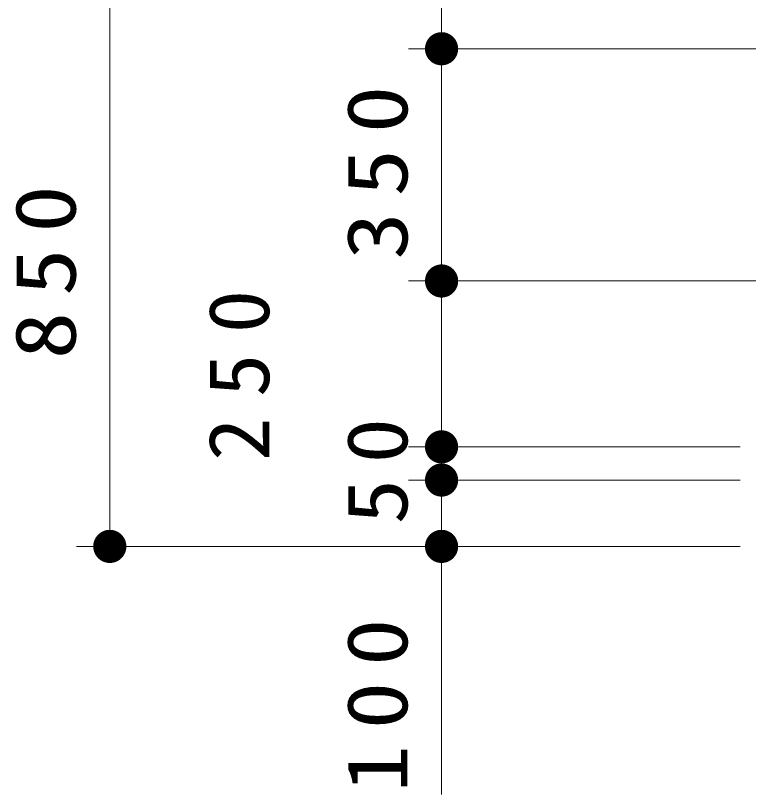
# Model space of a CAD drawing. Units: millimetres on the paper, scale 1:50. Extents: x -365 to 143, y 0 to 257.
# Drawn here: x -127.14 to -105.05, y 142.33 to 165.8 of the extents above; entities that cross this region are included whole.
import ezdxf

# ---------------------------------------------------------------- set-up
doc = ezdxf.new("R2010")
doc.units = ezdxf.units.MM
doc.layers.add('LY_1', color=7, linetype='Continuous', lineweight=25)
doc.styles.add('ＭＳ ゴシック', font='')
doc.styles.get('ＭＳ ゴシック').set_extended_font_data('MS Gothic')

# ---------------------------------------------------------------- blocks, each defined once
blk = doc.blocks.new('filled_dot')
at = {"color": 0, "linetype": 'Continuous', "lineweight": -2, "const_width": 1.25}
blk.add_lwpolyline([(-0.625, 0, 1), (0.625, 0, 1)], format="xyb", close=True, dxfattribs=at)

msp = doc.modelspace()

# ---------------------------------------------------------------- linework, layer by layer
at = {"layer": 'LY_1', "lineweight": 13}
for p, q in [((-114.298, 164.804), (-114.298, 173.076)), ((-124.298, 149.804), (-124.298, 166.804)), ((-104.298, 164.804), (-115.298, 164.804)), ((-114.298, 157.804), (-114.298, 164.804)), ((-104.298, 157.804), (-115.298, 157.804)), ((-114.298, 152.804), (-114.298, 157.804)), ((-105.298, 152.804), (-115.298, 152.804)), ((-114.298, 151.804), (-114.298, 152.804)), ((-105.298, 151.804), (-115.298, 151.804)), ((-114.298, 142.328), (-114.298, 151.804)), ((-105.298, 149.804), (-125.298, 149.804))]:
    msp.add_line(p, q, dxfattribs=at)

# ---------------------------------------------------------------- block references
at = {"layer": 'LY_1', "lineweight": 13, "xscale": 0.4, "yscale": 0.4}
for p, rotation in [((-114.298, 164.804), 90), ((-114.298, 164.804), 270), ((-114.298, 157.804), 270), ((-114.298, 152.804), 270), ((-114.298, 151.804), 270), ((-124.298, 149.804), 90), ((-114.298, 149.804), 90)]:
    msp.add_blockref('filled_dot', p, dxfattribs=dict(at, rotation=rotation))

# ---------------------------------------------------------------- texts
at = {"layer": 'LY_1', "char_height": 1.833, "rotation": 90, "style": 'ＭＳ ゴシック'}
for s, insert, attachment_point in [('\\T1.33;\\W1.15;350', (-115.298, 161.304), 8), ('\\T1.33;\\W1.15;850', (-125.298, 158.304), 8), ('\\T1.47;\\W1.05;250', (-119.464, 152.379), 7), ('\\T1.34;\\W1.1;50', (-115.298, 152.304), 8), ('\\T1.33;\\W1.15;100', (-115.298, 145.244), 8)]:
    msp.add_mtext(s, dxfattribs=dict(at, insert=insert, attachment_point=attachment_point))

doc.saveas('drawing.dxf')
